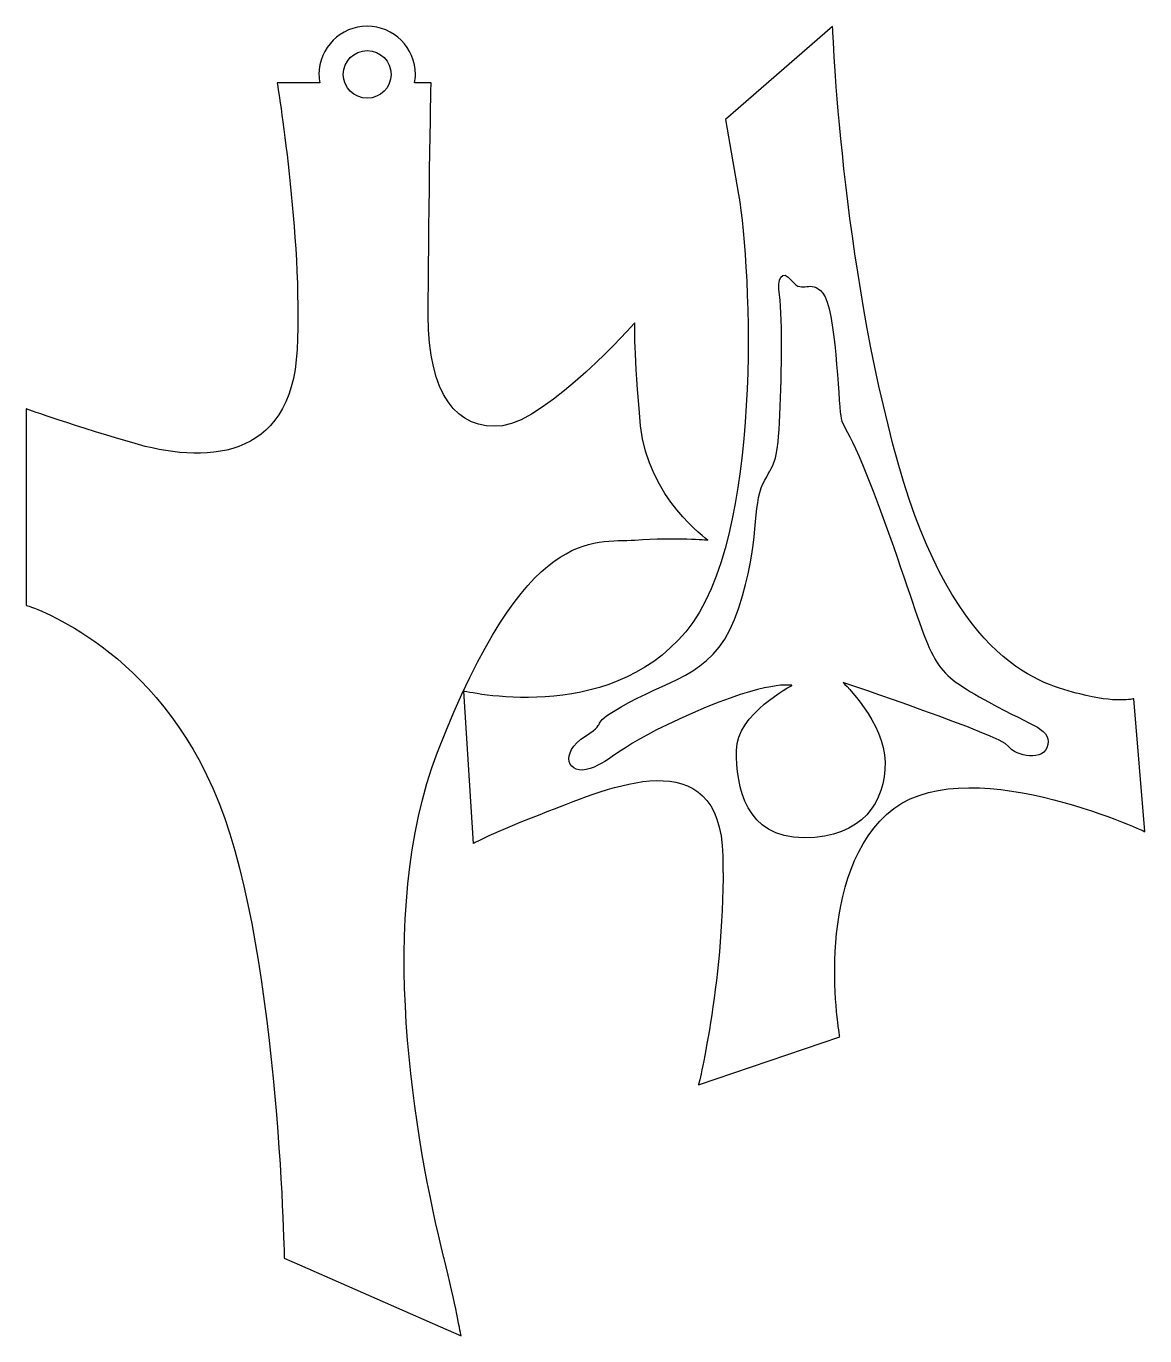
# Model space of a CAD drawing. Extents: x 0 to 658, y 931 to 1701.
import ezdxf

# ---------------------------------------------------------------- set-up
doc = ezdxf.new("R2010")
doc.units = 0
doc.layers.add('H0111_Printing', color=7, linetype='CONTINUOUS')

msp = doc.modelspace()

# ---------------------------------------------------------------- linework, layer by layer
at = {"layer": 'H0111_Printing', "color": 1}
for points in [[(474.301188, 1700.523557), (411.42619, 1645.772559), (418.97119, 1601.80556)], [(172.744896, 1667.353658), (147.670896, 1667.353658)], [(238.209894, 1667.353658), (228.552894, 1667.353658)], [(0.1249, 1475.723663), (0.1249, 1360.196666)], [(257.174194, 1309.797567), (263.042193, 1220.204569)], [(657.894184, 1227.147569), (651.395184, 1305.239567)], [(395.49819, 1078.348573), (478.492188, 1106.553572)], [(151.862896, 976.324676), (160.777896, 972.410676), (243.769894, 935.984677), (255.815894, 930.697677)], [(245.883894, 976.073676), (245.883894, 976.622676), (245.749894, 976.622676)]]:
    msp.add_lwpolyline(points, dxfattribs=at)
for points in [[(200.648895, 1686.303658)], [(361.443891, 1465.768663)], [(328.917192, 1283.328568)]]:
    msp.add_lwpolyline(points, close=True, dxfattribs=at)
for points in [[(200.648895, 1700.664657), (184.993895, 1700.664657), (172.302896, 1687.973658), (172.302896, 1672.318658)], [(228.994894, 1672.318658), (228.994894, 1687.973658), (216.303895, 1700.664657), (200.648895, 1700.664657)], [(512.864187, 1443.726564), (479.331188, 1562.724561), (474.301188, 1700.523557), (474.301188, 1700.523557)], [(186.599895, 1672.318658), (186.599895, 1680.042658), (192.889895, 1686.303658), (200.648895, 1686.303658)], [(200.648895, 1686.303658), (208.407895, 1686.303658), (214.697895, 1680.042658), (214.697895, 1672.318658)], [(172.302896, 1672.318658), (172.302896, 1670.623658), (172.459896, 1668.966658), (172.744896, 1667.353658)], [(200.648895, 1658.333659), (192.889895, 1658.333659), (186.599895, 1664.594658), (186.599895, 1672.318658)], [(214.697895, 1672.318658), (214.697895, 1664.594658), (208.407895, 1658.333659), (200.648895, 1658.333659)], [(228.552894, 1667.353658), (228.837894, 1668.966658), (228.994894, 1670.623658), (228.994894, 1672.318658)], [(147.670896, 1667.353658), (147.670896, 1667.353658), (162.760896, 1576.930661), (159.406896, 1510.565662)], [(236.533894, 1530.475662), (236.533894, 1576.101661), (238.209894, 1667.353658), (238.209894, 1667.353658)], [(418.97119, 1601.80556), (426.516189, 1557.838561), (434.061189, 1400.220565), (387.95319, 1344.639566)], [(443.048189, 1542.735561), (441.775189, 1551.808561), (444.121189, 1558.720561), (450.406189, 1550.869561)], [(450.406189, 1550.869561), (457.026189, 1542.598561), (460.917188, 1552.716561), (468.582188, 1543.727561)], [(443.033189, 1467.602563), (444.169189, 1491.760563), (445.256189, 1526.997562), (443.048189, 1542.735561)], [(468.582188, 1543.727561), (476.246188, 1534.738562), (477.666188, 1480.523563), (479.085188, 1471.534563)], [(280.126893, 1465.768663), (253.300894, 1462.450663), (236.533894, 1484.848663), (236.533894, 1530.475662)], [(358.091891, 1526.327662), (358.091891, 1526.327662), (306.953892, 1469.087663), (280.126893, 1465.768663)], [(361.443891, 1465.768663), (357.252891, 1508.076662), (358.091891, 1526.327662), (358.091891, 1526.327662)], [(159.406896, 1510.565662), (156.053896, 1444.199664), (104.077897, 1443.370664), (62.161898, 1455.813664)], [(62.161898, 1455.813664), (20.244899, 1468.257663), (0.1249, 1475.723663), (0.1249, 1475.723663)], [(479.085188, 1471.534563), (480.504188, 1462.546563), (485.614188, 1465.074563), (510.027187, 1394.847565)], [(400.84589, 1398.573665), (400.84589, 1398.573665), (365.636891, 1423.460664), (361.443891, 1465.768663)], [(433.382189, 1431.646564), (439.627189, 1444.006564), (441.898189, 1443.444564), (443.033189, 1467.602563)], [(619.602185, 1308.048567), (598.595185, 1313.666567), (546.397186, 1324.729567), (512.864187, 1443.726564)], [(419.18819, 1358.610566), (431.679189, 1397.375565), (427.137189, 1419.286565), (433.382189, 1431.646564)], [(242.000894, 1273.764668), (293.977893, 1408.154665), (333.779892, 1396.914665), (358.091891, 1398.573665)], [(358.091891, 1398.573665), (382.40289, 1400.232665), (400.84589, 1398.573665), (400.84589, 1398.573665)], [(510.027187, 1394.847565), (534.440187, 1324.621567), (531.034187, 1323.497567), (560.556186, 1306.362567)], [(0.1249, 1360.196666), (0.1249, 1360.196666), (71.382898, 1339.105667), (109.945897, 1252.700669)], [(354.465191, 1302.991567), (381.15019, 1317.598567), (406.69819, 1319.846567), (419.18819, 1358.610566)], [(387.95319, 1344.639566), (341.845191, 1289.058568), (257.174194, 1309.797567), (257.174194, 1309.797567)], [(450.414189, 1313.104567), (450.414189, 1313.104567), (436.788189, 1316.475567), (391.93719, 1296.811568)], [(417.76919, 1274.901568), (417.76919, 1296.250568), (450.414189, 1313.104567), (450.414189, 1313.104567)], [(577.589186, 1277.429568), (573.331186, 1283.609568), (480.504188, 1314.789567), (480.504188, 1314.789567)], [(480.504188, 1314.789567), (480.504188, 1314.789567), (505.201187, 1290.912568), (505.201187, 1267.878568)], [(328.917192, 1283.328568), (344.814191, 1293.441568), (327.782192, 1288.384568), (354.465191, 1302.991567)], [(560.556186, 1306.362567), (590.079185, 1289.227568), (602.569185, 1288.665568), (600.866185, 1278.272568)], [(651.395184, 1305.239567), (651.395184, 1305.239567), (640.608184, 1302.429567), (619.602185, 1308.048567)], [(391.93719, 1296.811568), (347.085191, 1277.148568), (344.814191, 1268.721568), (331.756192, 1264.226568)], [(307.474192, 1239.284569), (341.845191, 1252.557569), (408.07319, 1282.421568), (409.74919, 1212.73857)], [(331.756192, 1264.226568), (318.698192, 1259.732569), (313.020192, 1273.215568), (328.917192, 1283.328568)], [(600.866185, 1278.272568), (599.163185, 1267.878568), (581.847185, 1271.249568), (577.589186, 1277.429568)], [(245.749894, 976.622676), (228.980894, 1044.592674), (204.821895, 1177.634671), (242.000894, 1273.764668)], [(457.534189, 1223.495569), (422.879189, 1223.495569), (417.76919, 1253.552569), (417.76919, 1274.901568)], [(506.053187, 1237.259569), (549.769186, 1277.710568), (657.894184, 1227.147569), (657.894184, 1227.147569)], [(505.201187, 1267.878568), (505.201187, 1244.844569), (492.190188, 1223.495569), (457.534189, 1223.495569)], [(109.945897, 1252.700669), (148.509896, 1166.294671), (151.862896, 976.324676), (151.862896, 976.324676)], [(263.042193, 1220.204569), (263.042193, 1220.204569), (273.102193, 1226.011569), (307.474192, 1239.284569)], [(478.492188, 1106.553572), (478.492188, 1106.553572), (462.337188, 1196.80957), (506.053187, 1237.259569)], [(409.74919, 1212.73857), (411.42619, 1143.054571), (395.49819, 1078.348573), (395.49819, 1078.348573)], [(255.815894, 930.697677), (255.815894, 930.697677), (252.498894, 949.339676), (245.883894, 976.073676)]]:
    msp.add_open_spline(points, degree=3, dxfattribs=at)

doc.saveas('drawing.dxf')
